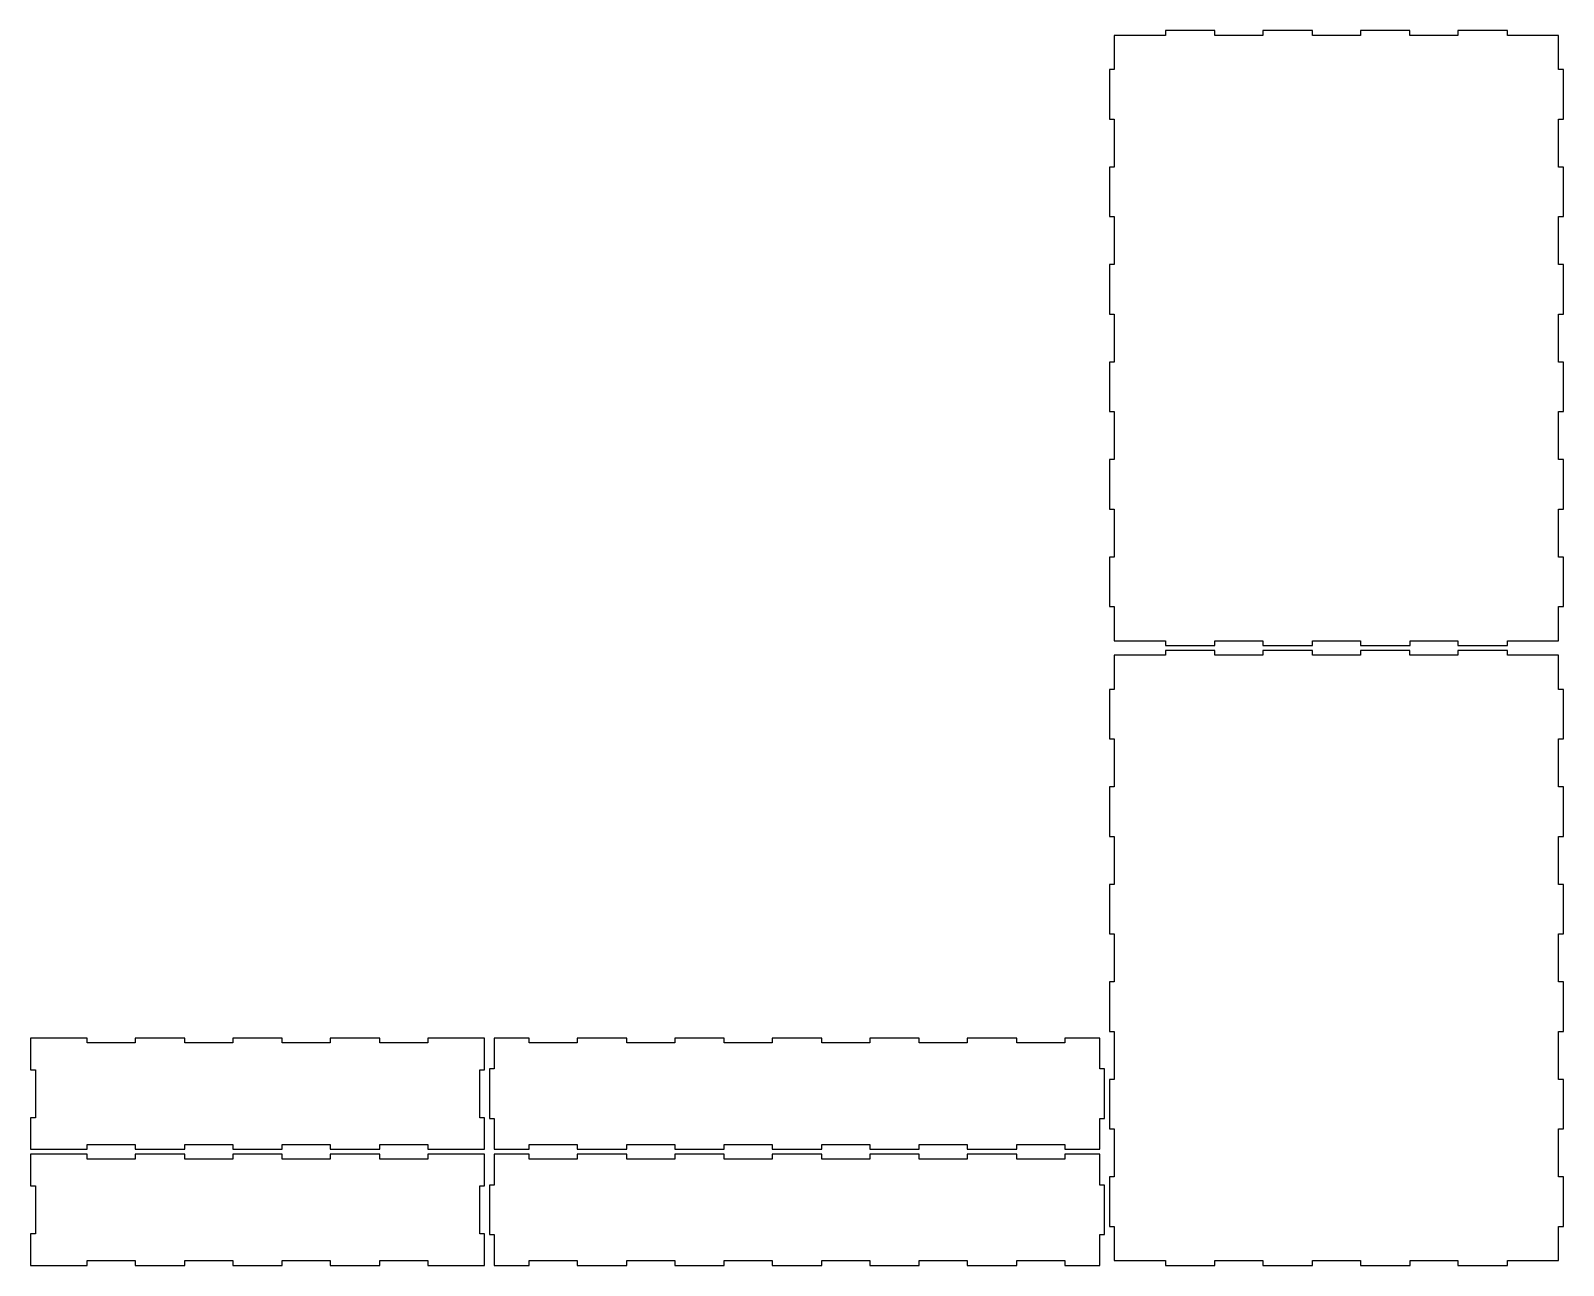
# Model space of a CAD drawing. Header units: inches. Extents: x 0 to 38, y 0.1 to 30.8.
import ezdxf

# ---------------------------------------------------------------- set-up
doc = ezdxf.new("R2010")
doc.units = ezdxf.units.IN

msp = doc.modelspace()

# ---------------------------------------------------------------- linework, layer by layer
at = {"layer": 'back_outsideCutPath'}
for p, q in [((1.4047, 5.762), (0, 5.762)), ((0, 5.762), (0, 4.9788)), ((1.4047, 5.644), (1.4047, 5.762)), ((3.8237, 5.762), (2.5942, 5.762)), ((2.5942, 5.762), (2.5942, 5.644)), ((3.8237, 5.644), (3.8237, 5.762)), ((6.2427, 5.762), (5.0132, 5.762)), ((5.0132, 5.762), (5.0132, 5.644)), ((6.2427, 5.644), (6.2427, 5.762)), ((8.6617, 5.762), (7.4322, 5.762)), ((7.4322, 5.762), (7.4322, 5.644)), ((8.6617, 5.644), (8.6617, 5.762)), ((11.256, 5.762), (9.8513, 5.762)), ((9.8513, 5.762), (9.8513, 5.644)), ((11.256, 4.9788), (11.256, 5.762)), ((2.5942, 5.644), (1.4047, 5.644)), ((5.0132, 5.644), (3.8237, 5.644)), ((7.4322, 5.644), (6.2427, 5.644)), ((9.8513, 5.644), (8.6617, 5.644)), ((0, 4.9788), (0.118, 4.9788)), ((0.118, 4.9788), (0.118, 3.7893)), ((11.138, 3.7893), (11.138, 4.9788)), ((11.138, 4.9788), (11.256, 4.9788)), ((0.118, 3.7893), (0, 3.7893)), ((0, 3.7893), (0, 3.006)), ((11.256, 3.7893), (11.138, 3.7893)), ((11.256, 3.006), (11.256, 3.7893)), ((1.4048, 3.124), (2.5943, 3.124)), ((1.4048, 3.006), (1.4048, 3.124)), ((2.5943, 3.124), (2.5943, 3.006)), ((3.8238, 3.006), (3.8238, 3.124)), ((3.8238, 3.124), (5.0133, 3.124)), ((5.0133, 3.124), (5.0133, 3.006)), ((6.2428, 3.006), (6.2428, 3.124)), ((6.2428, 3.124), (7.4323, 3.124)), ((7.4323, 3.124), (7.4323, 3.006)), ((8.6618, 3.006), (8.6618, 3.124)), ((8.6618, 3.124), (9.8513, 3.124)), ((9.8513, 3.124), (9.8513, 3.006)), ((0, 3.006), (1.4048, 3.006)), ((2.5943, 3.006), (3.8238, 3.006)), ((5.0133, 3.006), (6.2428, 3.006)), ((7.4323, 3.006), (8.6618, 3.006)), ((9.8513, 3.006), (11.256, 3.006))]:
    msp.add_line(p, q, dxfattribs=at)
at = {"layer": 'bottom_outsideCutPath'}
for p, q in [((28.1467, 30.644), (26.88, 30.644)), ((26.88, 30.644), (26.88, 29.7963)), ((29.3762, 30.762), (28.1467, 30.762)), ((28.1467, 30.762), (28.1467, 30.644)), ((29.3762, 30.644), (29.3762, 30.762)), ((30.5657, 30.644), (29.3762, 30.644)), ((31.7952, 30.762), (30.5657, 30.762)), ((30.5657, 30.762), (30.5657, 30.644)), ((31.7952, 30.644), (31.7952, 30.762)), ((32.9847, 30.644), (31.7952, 30.644)), ((34.2142, 30.762), (32.9847, 30.762)), ((32.9847, 30.762), (32.9847, 30.644)), ((34.2142, 30.644), (34.2142, 30.762)), ((35.4037, 30.644), (34.2142, 30.644)), ((36.6333, 30.762), (35.4037, 30.762)), ((35.4037, 30.762), (35.4037, 30.644)), ((36.6333, 30.644), (36.6333, 30.762)), ((37.9, 30.644), (36.6333, 30.644)), ((37.9, 29.7963), (37.9, 30.644)), ((26.88, 29.7963), (26.762, 29.7963)), ((26.762, 29.7963), (26.762, 28.5668)), ((38.018, 29.7963), (37.9, 29.7963)), ((38.018, 28.5668), (38.018, 29.7963)), ((26.762, 28.5668), (26.88, 28.5668)), ((26.88, 28.5668), (26.88, 27.3773)), ((37.9, 27.3773), (37.9, 28.5668)), ((37.9, 28.5668), (38.018, 28.5668)), ((26.88, 27.3773), (26.762, 27.3773)), ((26.762, 27.3773), (26.762, 26.1477)), ((38.018, 27.3773), (37.9, 27.3773)), ((38.018, 26.1478), (38.018, 27.3773)), ((26.762, 26.1477), (26.88, 26.1477)), ((26.88, 26.1477), (26.88, 24.9582)), ((37.9, 24.9583), (37.9, 26.1478)), ((37.9, 26.1478), (38.018, 26.1478)), ((26.88, 24.9582), (26.762, 24.9582)), ((26.762, 24.9582), (26.762, 23.7287)), ((38.018, 24.9583), (37.9, 24.9583)), ((38.018, 23.7288), (38.018, 24.9583)), ((26.762, 23.7287), (26.88, 23.7287)), ((26.88, 23.7287), (26.88, 22.5392)), ((37.9, 22.5393), (37.9, 23.7288)), ((37.9, 23.7288), (38.018, 23.7288)), ((26.88, 22.5392), (26.762, 22.5392)), ((26.762, 22.5392), (26.762, 21.3097)), ((38.018, 22.5393), (37.9, 22.5393)), ((38.018, 21.3098), (38.018, 22.5393)), ((26.762, 21.3097), (26.88, 21.3097)), ((26.88, 21.3097), (26.88, 20.1202)), ((37.9, 20.1203), (37.9, 21.3098)), ((37.9, 21.3098), (38.018, 21.3098)), ((26.88, 20.1202), (26.762, 20.1202)), ((26.762, 20.1202), (26.762, 18.8907)), ((38.018, 20.1203), (37.9, 20.1203)), ((38.018, 18.8908), (38.018, 20.1203)), ((26.762, 18.8907), (26.88, 18.8907)), ((26.88, 18.8907), (26.88, 17.7012)), ((37.9, 17.7013), (37.9, 18.8908)), ((37.9, 18.8908), (38.018, 18.8908)), ((26.88, 17.7012), (26.762, 17.7012)), ((26.762, 17.7012), (26.762, 16.4717)), ((38.018, 17.7013), (37.9, 17.7013)), ((38.018, 16.4718), (38.018, 17.7013)), ((26.762, 16.4717), (26.88, 16.4717)), ((26.88, 16.4717), (26.88, 15.624)), ((37.9, 15.624), (37.9, 16.4718)), ((37.9, 16.4718), (38.018, 16.4718)), ((26.88, 15.624), (28.1468, 15.624)), ((28.1468, 15.624), (28.1468, 15.506)), ((29.3763, 15.624), (30.5658, 15.624)), ((29.3763, 15.506), (29.3763, 15.624)), ((30.5658, 15.624), (30.5658, 15.506)), ((31.7953, 15.506), (31.7953, 15.624)), ((31.7953, 15.624), (32.9848, 15.624)), ((32.9848, 15.624), (32.9848, 15.506)), ((34.2143, 15.506), (34.2143, 15.624)), ((34.2143, 15.624), (35.4038, 15.624)), ((35.4038, 15.624), (35.4038, 15.506)), ((36.6333, 15.506), (36.6333, 15.624)), ((36.6333, 15.624), (37.9, 15.624)), ((28.1468, 15.506), (29.3763, 15.506)), ((30.5658, 15.506), (31.7953, 15.506)), ((32.9848, 15.506), (34.2143, 15.506)), ((35.4038, 15.506), (36.6333, 15.506))]:
    msp.add_line(p, q, dxfattribs=at)
at = {"layer": 'front_outsideCutPath'}
for p, q in [((1.4047, 2.881), (0, 2.881)), ((0, 2.881), (0, 2.0978)), ((1.4047, 2.763), (1.4047, 2.881)), ((2.5942, 2.763), (1.4047, 2.763)), ((3.8237, 2.881), (2.5942, 2.881)), ((2.5942, 2.881), (2.5942, 2.763)), ((3.8237, 2.763), (3.8237, 2.881)), ((5.0132, 2.763), (3.8237, 2.763)), ((6.2427, 2.881), (5.0132, 2.881)), ((5.0132, 2.881), (5.0132, 2.763)), ((6.2427, 2.763), (6.2427, 2.881)), ((7.4322, 2.763), (6.2427, 2.763)), ((8.6617, 2.881), (7.4322, 2.881)), ((7.4322, 2.881), (7.4322, 2.763)), ((8.6617, 2.763), (8.6617, 2.881)), ((9.8513, 2.763), (8.6617, 2.763)), ((11.256, 2.881), (9.8513, 2.881)), ((9.8513, 2.881), (9.8513, 2.763)), ((11.256, 2.0978), (11.256, 2.881)), ((0, 2.0978), (0.118, 2.0978)), ((0.118, 2.0978), (0.118, 0.9083)), ((11.138, 0.9083), (11.138, 2.0978)), ((11.138, 2.0978), (11.256, 2.0978)), ((0.118, 0.9083), (0, 0.9083)), ((0, 0.9083), (0, 0.125)), ((11.256, 0.9083), (11.138, 0.9083)), ((11.256, 0.125), (11.256, 0.9083)), ((0, 0.125), (1.4048, 0.125)), ((1.4048, 0.243), (2.5943, 0.243)), ((1.4048, 0.125), (1.4048, 0.243)), ((2.5943, 0.243), (2.5943, 0.125)), ((2.5943, 0.125), (3.8238, 0.125)), ((3.8238, 0.125), (3.8238, 0.243)), ((3.8238, 0.243), (5.0133, 0.243)), ((5.0133, 0.243), (5.0133, 0.125)), ((5.0133, 0.125), (6.2428, 0.125)), ((6.2428, 0.125), (6.2428, 0.243)), ((6.2428, 0.243), (7.4323, 0.243)), ((7.4323, 0.243), (7.4323, 0.125)), ((7.4323, 0.125), (8.6618, 0.125)), ((8.6618, 0.125), (8.6618, 0.243)), ((8.6618, 0.243), (9.8513, 0.243)), ((9.8513, 0.243), (9.8513, 0.125)), ((9.8513, 0.125), (11.256, 0.125))]:
    msp.add_line(p, q, dxfattribs=at)
at = {"layer": 'left_outsideCutPath'}
for p, q in [((12.3667, 2.881), (11.499, 2.881)), ((11.499, 2.881), (11.499, 2.1178)), ((12.3667, 2.763), (12.3667, 2.881)), ((13.5562, 2.763), (12.3667, 2.763)), ((14.7857, 2.881), (13.5562, 2.881)), ((13.5562, 2.881), (13.5562, 2.763)), ((14.7857, 2.763), (14.7857, 2.881)), ((15.9752, 2.763), (14.7857, 2.763)), ((17.2047, 2.881), (15.9752, 2.881)), ((15.9752, 2.881), (15.9752, 2.763)), ((17.2047, 2.763), (17.2047, 2.881)), ((18.3942, 2.763), (17.2047, 2.763)), ((19.6237, 2.881), (18.3942, 2.881)), ((18.3942, 2.881), (18.3942, 2.763)), ((19.6237, 2.763), (19.6237, 2.881)), ((20.8132, 2.763), (19.6237, 2.763)), ((22.0427, 2.881), (20.8132, 2.881)), ((20.8132, 2.881), (20.8132, 2.763)), ((22.0427, 2.763), (22.0427, 2.881)), ((23.2323, 2.763), (22.0427, 2.763)), ((24.4618, 2.881), (23.2323, 2.881)), ((23.2323, 2.881), (23.2323, 2.763)), ((24.4618, 2.763), (24.4618, 2.881)), ((25.6513, 2.763), (24.4618, 2.763)), ((26.519, 2.881), (25.6513, 2.881)), ((25.6513, 2.881), (25.6513, 2.763)), ((26.519, 2.1178), (26.519, 2.881)), ((11.499, 2.1178), (11.381, 2.1178)), ((11.381, 2.1178), (11.381, 0.8883)), ((26.637, 2.1178), (26.519, 2.1178)), ((26.637, 0.8883), (26.637, 2.1178)), ((11.381, 0.8883), (11.499, 0.8883)), ((11.499, 0.8883), (11.499, 0.125)), ((26.519, 0.125), (26.519, 0.8883)), ((26.519, 0.8883), (26.637, 0.8883)), ((11.499, 0.125), (12.3668, 0.125)), ((12.3668, 0.243), (13.5563, 0.243)), ((12.3668, 0.125), (12.3668, 0.243)), ((13.5563, 0.243), (13.5563, 0.125)), ((13.5563, 0.125), (14.7858, 0.125)), ((14.7858, 0.125), (14.7858, 0.243)), ((14.7858, 0.243), (15.9753, 0.243)), ((15.9753, 0.243), (15.9753, 0.125)), ((15.9753, 0.125), (17.2048, 0.125)), ((17.2048, 0.125), (17.2048, 0.243)), ((17.2048, 0.243), (18.3943, 0.243)), ((18.3943, 0.243), (18.3943, 0.125)), ((18.3943, 0.125), (19.6238, 0.125)), ((19.6238, 0.125), (19.6238, 0.243)), ((19.6238, 0.243), (20.8133, 0.243)), ((20.8133, 0.243), (20.8133, 0.125)), ((20.8133, 0.125), (22.0428, 0.125)), ((22.0428, 0.125), (22.0428, 0.243)), ((22.0428, 0.243), (23.2323, 0.243)), ((23.2323, 0.243), (23.2323, 0.125)), ((23.2323, 0.125), (24.4618, 0.125)), ((24.4618, 0.125), (24.4618, 0.243)), ((24.4618, 0.243), (25.6513, 0.243)), ((25.6513, 0.243), (25.6513, 0.125)), ((25.6513, 0.125), (26.519, 0.125))]:
    msp.add_line(p, q, dxfattribs=at)
at = {"layer": 'right_outsideCutPath'}
for p, q in [((12.3667, 5.762), (11.499, 5.762)), ((11.499, 5.762), (11.499, 4.9988)), ((12.3667, 5.644), (12.3667, 5.762)), ((14.7857, 5.762), (13.5562, 5.762)), ((13.5562, 5.762), (13.5562, 5.644)), ((14.7857, 5.644), (14.7857, 5.762)), ((17.2047, 5.762), (15.9752, 5.762)), ((15.9752, 5.762), (15.9752, 5.644)), ((17.2047, 5.644), (17.2047, 5.762)), ((19.6237, 5.762), (18.3942, 5.762)), ((18.3942, 5.762), (18.3942, 5.644)), ((19.6237, 5.644), (19.6237, 5.762)), ((22.0427, 5.762), (20.8132, 5.762)), ((20.8132, 5.762), (20.8132, 5.644)), ((22.0427, 5.644), (22.0427, 5.762)), ((24.4618, 5.762), (23.2323, 5.762)), ((23.2323, 5.762), (23.2323, 5.644)), ((24.4618, 5.644), (24.4618, 5.762)), ((26.519, 5.762), (25.6513, 5.762)), ((25.6513, 5.762), (25.6513, 5.644)), ((26.519, 4.9988), (26.519, 5.762)), ((13.5562, 5.644), (12.3667, 5.644)), ((15.9752, 5.644), (14.7857, 5.644)), ((18.3942, 5.644), (17.2047, 5.644)), ((20.8132, 5.644), (19.6237, 5.644)), ((23.2323, 5.644), (22.0427, 5.644)), ((25.6513, 5.644), (24.4618, 5.644)), ((11.499, 4.9988), (11.381, 4.9988)), ((11.381, 4.9988), (11.381, 3.7693)), ((26.637, 4.9988), (26.519, 4.9988)), ((26.637, 3.7693), (26.637, 4.9988)), ((11.381, 3.7693), (11.499, 3.7693)), ((11.499, 3.7693), (11.499, 3.006)), ((26.519, 3.006), (26.519, 3.7693)), ((26.519, 3.7693), (26.637, 3.7693)), ((12.3668, 3.124), (13.5563, 3.124)), ((12.3668, 3.006), (12.3668, 3.124)), ((13.5563, 3.124), (13.5563, 3.006)), ((14.7858, 3.006), (14.7858, 3.124)), ((14.7858, 3.124), (15.9753, 3.124)), ((15.9753, 3.124), (15.9753, 3.006)), ((17.2048, 3.006), (17.2048, 3.124)), ((17.2048, 3.124), (18.3943, 3.124)), ((18.3943, 3.124), (18.3943, 3.006)), ((19.6238, 3.006), (19.6238, 3.124)), ((19.6238, 3.124), (20.8133, 3.124)), ((20.8133, 3.124), (20.8133, 3.006)), ((22.0428, 3.006), (22.0428, 3.124)), ((22.0428, 3.124), (23.2323, 3.124)), ((23.2323, 3.124), (23.2323, 3.006)), ((24.4618, 3.006), (24.4618, 3.124)), ((24.4618, 3.124), (25.6513, 3.124)), ((25.6513, 3.124), (25.6513, 3.006)), ((11.499, 3.006), (12.3668, 3.006)), ((13.5563, 3.006), (14.7858, 3.006)), ((15.9753, 3.006), (17.2048, 3.006)), ((18.3943, 3.006), (19.6238, 3.006)), ((20.8133, 3.006), (22.0428, 3.006)), ((23.2323, 3.006), (24.4618, 3.006)), ((25.6513, 3.006), (26.519, 3.006))]:
    msp.add_line(p, q, dxfattribs=at)
at = {"layer": 'top_outsideCutPath'}
for p, q in [((28.1467, 15.263), (26.88, 15.263)), ((26.88, 15.263), (26.88, 14.4153)), ((29.3762, 15.381), (28.1467, 15.381)), ((28.1467, 15.381), (28.1467, 15.263)), ((29.3762, 15.263), (29.3762, 15.381)), ((30.5657, 15.263), (29.3762, 15.263)), ((31.7952, 15.381), (30.5657, 15.381)), ((30.5657, 15.381), (30.5657, 15.263)), ((31.7952, 15.263), (31.7952, 15.381)), ((32.9847, 15.263), (31.7952, 15.263)), ((34.2142, 15.381), (32.9847, 15.381)), ((32.9847, 15.381), (32.9847, 15.263)), ((34.2142, 15.263), (34.2142, 15.381)), ((35.4037, 15.263), (34.2142, 15.263)), ((36.6333, 15.381), (35.4037, 15.381)), ((35.4037, 15.381), (35.4037, 15.263)), ((36.6333, 15.263), (36.6333, 15.381)), ((37.9, 15.263), (36.6333, 15.263)), ((37.9, 14.4153), (37.9, 15.263)), ((26.88, 14.4153), (26.762, 14.4153)), ((26.762, 14.4153), (26.762, 13.1858)), ((38.018, 14.4153), (37.9, 14.4153)), ((38.018, 13.1858), (38.018, 14.4153)), ((26.762, 13.1858), (26.88, 13.1858)), ((26.88, 13.1858), (26.88, 11.9963)), ((37.9, 11.9963), (37.9, 13.1858)), ((37.9, 13.1858), (38.018, 13.1858)), ((26.88, 11.9963), (26.762, 11.9963)), ((26.762, 11.9963), (26.762, 10.7667)), ((38.018, 11.9963), (37.9, 11.9963)), ((38.018, 10.7668), (38.018, 11.9963)), ((26.762, 10.7667), (26.88, 10.7667)), ((26.88, 10.7667), (26.88, 9.5772)), ((37.9, 9.5773), (37.9, 10.7668)), ((37.9, 10.7668), (38.018, 10.7668)), ((26.88, 9.5772), (26.762, 9.5772)), ((26.762, 9.5772), (26.762, 8.3477)), ((38.018, 9.5773), (37.9, 9.5773)), ((38.018, 8.3478), (38.018, 9.5773)), ((26.762, 8.3477), (26.88, 8.3477)), ((26.88, 8.3477), (26.88, 7.1582)), ((37.9, 7.1583), (37.9, 8.3478)), ((37.9, 8.3478), (38.018, 8.3478)), ((26.88, 7.1582), (26.762, 7.1582)), ((26.762, 7.1582), (26.762, 5.9287)), ((38.018, 7.1583), (37.9, 7.1583)), ((38.018, 5.9288), (38.018, 7.1583)), ((26.762, 5.9287), (26.88, 5.9287)), ((26.88, 5.9287), (26.88, 4.7392)), ((37.9, 4.7393), (37.9, 5.9288)), ((37.9, 5.9288), (38.018, 5.9288)), ((26.88, 4.7392), (26.762, 4.7392)), ((26.762, 4.7392), (26.762, 3.5097)), ((38.018, 4.7393), (37.9, 4.7393)), ((38.018, 3.5098), (38.018, 4.7393)), ((26.762, 3.5097), (26.88, 3.5097)), ((26.88, 3.5097), (26.88, 2.3202)), ((37.9, 2.3203), (37.9, 3.5098)), ((37.9, 3.5098), (38.018, 3.5098)), ((26.88, 2.3202), (26.762, 2.3202)), ((26.762, 2.3202), (26.762, 1.0907)), ((38.018, 2.3203), (37.9, 2.3203)), ((38.018, 1.0908), (38.018, 2.3203)), ((26.762, 1.0907), (26.88, 1.0907)), ((26.88, 1.0907), (26.88, 0.243)), ((37.9, 0.243), (37.9, 1.0908)), ((37.9, 1.0908), (38.018, 1.0908)), ((26.88, 0.243), (28.1468, 0.243)), ((28.1468, 0.243), (28.1468, 0.125)), ((28.1468, 0.125), (29.3763, 0.125)), ((29.3763, 0.243), (30.5658, 0.243)), ((29.3763, 0.125), (29.3763, 0.243)), ((30.5658, 0.243), (30.5658, 0.125)), ((30.5658, 0.125), (31.7953, 0.125)), ((31.7953, 0.125), (31.7953, 0.243)), ((31.7953, 0.243), (32.9848, 0.243)), ((32.9848, 0.243), (32.9848, 0.125)), ((32.9848, 0.125), (34.2143, 0.125)), ((34.2143, 0.125), (34.2143, 0.243)), ((34.2143, 0.243), (35.4038, 0.243)), ((35.4038, 0.243), (35.4038, 0.125)), ((35.4038, 0.125), (36.6333, 0.125)), ((36.6333, 0.125), (36.6333, 0.243)), ((36.6333, 0.243), (37.9, 0.243))]:
    msp.add_line(p, q, dxfattribs=at)

doc.saveas('drawing.dxf')
